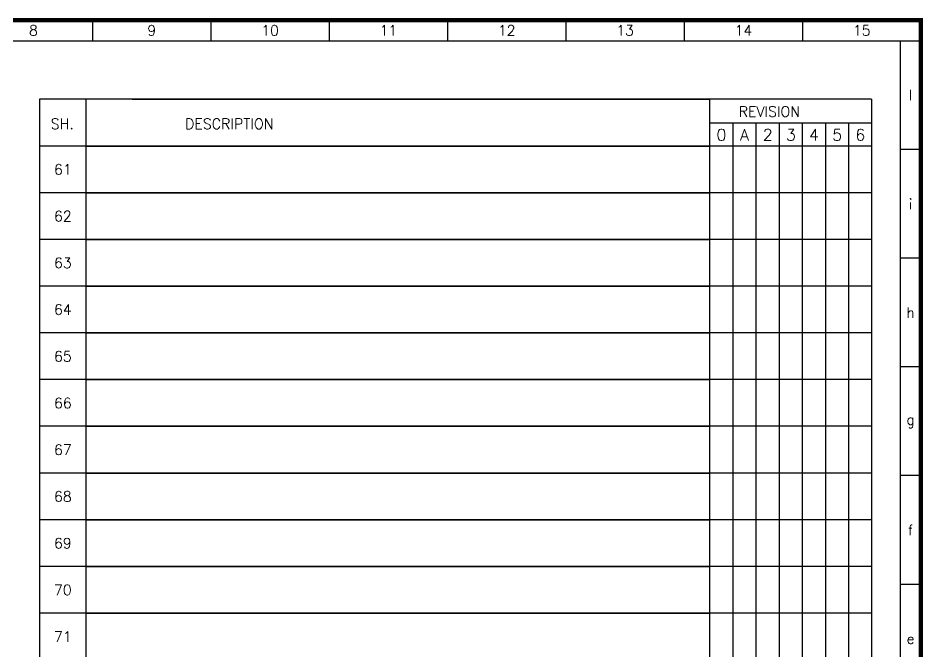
# Model space of a CAD drawing. Extents: x -4 to 378, y 0 to 264.
# Drawn here: x 185.5 to 377.8, y 128.8 to 263.6 of the extents above; entities that cross this region are included whole.
import ezdxf
from ezdxf.enums import TextEntityAlignment as Align

# ---------------------------------------------------------------- set-up
doc = ezdxf.new("R2010")
doc.units = 0
doc.header["$LTSCALE"] = 5
doc.header["$MEASUREMENT"] = 0
doc.linetypes.add('CONTINUA', pattern=[0])
doc.layers.get('0').update_dxf_attribs({"linetype": 'CONTINUA'})
doc.styles.add('DESCRIZ', font='SIMPLEX')
doc.styles.add('FOXS', font='FOXS')
doc.styles.add('ROMANS', font='ROMANS.shx')
doc.styles.add('SIMPLEX', font='simplex.shx')

# ---------------------------------------------------------------- blocks, each defined once
blk = doc.blocks.new('CART_OR')
at = {"const_width": 0.879}
blk.add_lwpolyline([(0, 263.13), (377.41, 263.13), (377.41, 0), (0, 0)], close=True, dxfattribs=at)
at = {"style": 'DESCRIZ'}
blk.add_attdef('PLOT_PAREMETERS', text='', height=1.76, rotation=90, dxfattribs=at).set_placement((-2.95, 50.73), align=Align.MIDDLE)
for tag, height, p in [('REV4', 1.76, (4.2, 25.57)), ('XX/XX/94', 1.76, (16.47, 25.57)), ('REV3', 1.76, (4.2, 21.43)), ('XX/XX/94', 1.76, (16.47, 21.43)), ('SCALE', 1.76, (339.86, 20.71)), ('FOGLIO', 1.76, (362.89, 20.76)), ('REV2', 1.76, (4.2, 17.28)), ('XX/XX/94', 1.76, (16.47, 17.28)), ('REV1', 1.76, (4.2, 13.14)), ('XX/XX/94', 1.76, (16.47, 13.14)), ('HEADER_LINE_3', 2.19, (228.5, 11.83)), ('REV0', 1.76, (4.2, 8.99)), ('XX/XX/94', 1.76, (16.47, 8.99)), ('HEADER_LINE_4', 2.19, (228.5, 7.59))]:
    blk.add_attdef(tag, text='', height=height, dxfattribs=at).set_placement(p, align=Align.MIDDLE)
for tag, p in [('DESCRIPTION', (27.33, 24.69)), ('DESCRIPTION', (27.33, 20.54)), ('DESCRIPTION', (27.33, 16.4)), ('DOCUMENT', (349.33, 15.81)), ('DESCRIPTION', (27.33, 12.25)), ('CUSTOMER_ORDER', (349.33, 11.08)), ('DESCRIPTION', (27.33, 8.11)), ('CUSTOMER_REF', (349.33, 6.34))]:
    blk.add_attdef(tag, p, '', height=1.76, dxfattribs=at)
at = {"style": 'FOXS', "width": 0.9}
for tag, p in [('DISEGNATO4', (129.98, 25.47)), ('CONTROLLATO4', (145.07, 25.47)), ('APPROVATO4', (160.16, 25.47)), ('DISEGNATO3', (129.98, 21.33)), ('CONTROLLATO3', (145.07, 21.33)), ('APPROVATO3', (160.16, 21.33)), ('DISEGNATO2', (129.98, 17.18)), ('CONTROLLATO2', (145.07, 17.18)), ('APPROVATO2', (160.16, 17.18)), ('DISEGNATO1', (129.98, 13.03)), ('CONTROLLATO1', (145.07, 13.03)), ('APPROVATO1', (160.16, 13.03)), ('DISEGNATO0', (129.98, 8.88)), ('CONTROLLATO0', (145.07, 8.88)), ('APPROVATO0', (160.16, 8.88))]:
    blk.add_attdef(tag, text='', height=2.19, dxfattribs=at).set_placement(p, align=Align.MIDDLE)
at = {"color": 1, "style": 'DESCRIZ'}
for tag, p in [('CONTRACTOR', (228.5, 24.4)), ('HEADER_LINE_1', (228.5, 20.7)), ('HEADER_LINE_2', (228.5, 17.01))]:
    blk.add_attdef(tag, text='', height=1.9, dxfattribs=at).set_placement(p, align=Align.MIDDLE)
at = {"style": 'DESCRIZ'}
blk.add_attdef('FILE_NAME', (-2.16, 3.38), '', height=1.76, rotation=90, dxfattribs=at)
blk = doc.blocks.new('IND_1-20')
at = {"color": 7, "style": 'SIMPLEX'}
for tag, p in [('SHEET_1_LINE1', (14.72, 135.22)), ('SHEET_1_LINE2', (14.72, 132.47)), ('SHEET_2_LINE1', (14.72, 128.46)), ('SHEET_2_LINE2', (14.72, 125.71)), ('SHEET_3_LINE1', (14.72, 121.7)), ('SHEET_3_LINE2', (14.72, 118.95)), ('SHEET_4_LINE1', (14.72, 114.94)), ('SHEET_4_LINE2', (14.72, 112.19)), ('SHEET_5_LINE1', (14.72, 108.18)), ('SHEET_5_LINE2', (14.72, 105.43)), ('SHEET_6_LINE1', (14.72, 101.42)), ('SHEET_6_LINE2', (14.72, 98.67)), ('SHEET_7_LINE1', (14.72, 94.66)), ('SHEET_7_LINE2', (14.72, 91.91)), ('SHEET_8_LINE1', (14.72, 87.9)), ('SHEET_8_LINE2', (14.72, 85.15)), ('SHEET_9_LINE1', (14.72, 81.14)), ('SHEET_9_LINE2', (14.72, 78.39)), ('SHEET_10_LINE1', (14.72, 74.38)), ('SHEET_10_LINE2', (14.72, 71.63)), ('SHEET_11_LINE1', (14.72, 67.62)), ('SHEET_11_LINE2', (14.72, 64.87)), ('SHEET_12_LINE1', (14.72, 60.86)), ('SHEET_12_LINE2', (14.72, 58.11)), ('SHEET_13_LINE1', (14.72, 54.1)), ('SHEET_13_LINE2', (14.72, 51.35)), ('SHEET_14_LINE1', (14.72, 47.34)), ('SHEET_14_LINE2', (14.72, 44.59)), ('SHEET_15_LINE1', (14.72, 40.58)), ('SHEET_15_LINE2', (14.72, 37.83)), ('SHEET_16_LINE1', (14.72, 33.82)), ('SHEET_16_LINE2', (14.72, 31.07)), ('SHEET_17_LINE1', (14.72, 27.06)), ('SHEET_17_LINE2', (14.72, 24.31)), ('SHEET_18_LINE1', (14.72, 20.3)), ('SHEET_18_LINE2', (14.72, 17.55)), ('SHEET_19_LINE1', (14.72, 13.54)), ('SHEET_19_LINE2', (14.72, 10.79)), ('SHEET_20_LINE1', (14.72, 6.78)), ('SHEET_19_LINE2', (14.72, 4.03))]:
    blk.add_attdef(tag, p, '', height=1.5, dxfattribs=at)
for tag, p in [('SHEET_1', (7.92, 134.64)), ('SHEET_2', (7.92, 127.88)), ('SHEET_3', (7.92, 121.12)), ('SHEET_4', (7.92, 114.36)), ('SHEET_5', (7.92, 107.6)), ('SHEET_6', (7.92, 100.84)), ('SHEET_7', (7.92, 94.08)), ('SHEET_8', (7.92, 87.32)), ('SHEET_9', (7.92, 80.56)), ('SHEET_10', (7.92, 73.8)), ('SHEET_11', (7.92, 67.04)), ('SHEET_12', (7.92, 60.28)), ('SHEET_13', (7.92, 53.52)), ('SHEET_14', (7.92, 46.76)), ('SHEET_15', (7.92, 40)), ('SHEET_16', (7.92, 33.24)), ('SHEET_17', (7.92, 26.48)), ('SHEET_18', (7.92, 19.72)), ('SHEET_19', (7.92, 12.96)), ('SHEET_20', (7.92, 6.2))]:
    blk.add_attdef(tag, text='', height=1.5, dxfattribs=at).set_placement(p, align=Align.MIDDLE)

msp = doc.modelspace()

# ---------------------------------------------------------------- linework, layer by layer
at = {"color": 7}
for p, q in [((201.28, 263.13), (201.28, 258.75)), ((226.44, 263.13), (226.44, 258.75)), ((251.6, 263.13), (251.6, 258.75)), ((276.76, 263.13), (276.76, 258.75)), ((301.92, 263.13), (301.92, 258.75)), ((327.08, 263.13), (327.08, 258.75)), ((352.25, 263.13), (352.25, 258.75)), ((0, 258.75), (377.41, 258.75)), ((373.03, 258.75), (373.03, 27.54)), ((377.41, 235.63), (373.03, 235.63)), ((377.41, 212.51), (373.03, 212.51)), ((377.41, 189.39), (373.03, 189.39)), ((377.41, 166.27), (373.03, 166.27)), ((377.41, 143.14), (373.03, 143.14))]:
    msp.add_line(p, q, dxfattribs=at)
at = {"color": 1}
for p, q in [((332.49, 246.29), (190.03, 246.29)), ((190.03, 246.29), (190.03, 37.65)), ((190.03, 246.29), (190.03, 246.29)), ((199.88, 246.29), (199.88, 37.65)), ((209.73, 246.29), (332.49, 246.29)), ((332.49, 246.29), (332.49, 37.65)), ((366.95, 246.29), (332.49, 246.29)), ((366.95, 246.29), (366.95, 236.36)), ((332.49, 241.32), (337.41, 241.32)), ((337.41, 241.32), (337.41, 236.36)), ((337.41, 241.32), (342.33, 241.32)), ((342.33, 241.32), (342.33, 236.36)), ((342.33, 241.32), (347.26, 241.32)), ((347.26, 241.32), (347.26, 236.36)), ((347.26, 241.32), (352.18, 241.32)), ((352.18, 241.32), (366.95, 241.32)), ((352.18, 241.32), (352.18, 236.36)), ((357.1, 241.32), (357.1, 236.36)), ((362.03, 241.32), (362.03, 236.36)), ((332.49, 236.36), (190.03, 236.36)), ((190.03, 236.36), (190.03, 236.36)), ((190.03, 236.36), (190.03, 236.36)), ((332.49, 236.36), (199.88, 236.36)), ((199.88, 236.36), (332.49, 236.36)), ((337.41, 236.36), (332.49, 236.36)), ((337.41, 236.36), (337.41, 37.65)), ((342.33, 236.36), (337.41, 236.36)), ((342.33, 236.36), (342.33, 37.65)), ((347.26, 236.36), (342.33, 236.36)), ((347.26, 236.36), (347.26, 37.65)), ((352.18, 236.36), (347.26, 236.36)), ((352.18, 236.36), (352.18, 37.65)), ((366.95, 236.36), (352.18, 236.36)), ((357.1, 236.36), (357.1, 37.65)), ((362.03, 236.36), (362.03, 37.65)), ((366.95, 236.36), (366.95, 37.65)), ((366.95, 226.42), (190.03, 226.42)), ((332.49, 226.42), (199.88, 226.42)), ((199.88, 226.42), (332.49, 226.42)), ((332.49, 226.42), (199.88, 226.42)), ((366.95, 216.49), (190.03, 216.49)), ((332.49, 216.49), (199.88, 216.49)), ((199.88, 216.49), (332.49, 216.49)), ((332.49, 216.49), (199.88, 216.49)), ((366.95, 206.55), (190.03, 206.55)), ((332.49, 206.55), (199.88, 206.55)), ((199.88, 206.55), (332.49, 206.55)), ((332.49, 206.55), (199.88, 206.55)), ((366.95, 196.62), (190.03, 196.62)), ((332.49, 196.62), (199.88, 196.62)), ((199.88, 196.62), (332.49, 196.62)), ((332.49, 196.62), (199.88, 196.62)), ((366.95, 186.68), (190.03, 186.68)), ((332.49, 186.68), (199.88, 186.68)), ((199.88, 186.68), (332.49, 186.68)), ((332.49, 186.68), (199.88, 186.68)), ((366.95, 176.75), (190.03, 176.75)), ((332.49, 176.75), (199.88, 176.75)), ((199.88, 176.75), (332.49, 176.75)), ((332.49, 176.75), (199.88, 176.75)), ((366.95, 166.81), (190.03, 166.81)), ((332.49, 166.81), (199.88, 166.81)), ((199.88, 166.81), (332.49, 166.81)), ((332.49, 166.81), (199.88, 166.81)), ((366.95, 156.87), (190.03, 156.87)), ((332.49, 156.87), (199.88, 156.87)), ((199.88, 156.87), (332.49, 156.87)), ((332.49, 156.87), (199.88, 156.87)), ((366.95, 146.94), (190.03, 146.94)), ((332.49, 146.94), (199.88, 146.94)), ((199.88, 146.94), (332.49, 146.94)), ((332.49, 146.94), (199.88, 146.94)), ((366.95, 137), (190.03, 137)), ((332.49, 137), (199.88, 137)), ((199.88, 137), (332.49, 137)), ((332.49, 137), (199.88, 137))]:
    msp.add_line(p, q, dxfattribs=at)

# ---------------------------------------------------------------- block references
at = {"color": 7}
msp.add_blockref('CART_OR', (0, 0), dxfattribs=at)
at = {"color": 7, "xscale": 1.4697, "yscale": 1.4697, "zscale": 1.4697}
msp.add_blockref('IND_1-20', (183.33, 33.5), dxfattribs=at).add_auto_attribs({'SHEET_1': '61', 'SHEET_2': '62', 'SHEET_3': '63', 'SHEET_4': '64', 'SHEET_5': '65', 'SHEET_6': '66', 'SHEET_7': '67', 'SHEET_8': '68', 'SHEET_9': '69', 'SHEET_10': '70', 'SHEET_11': '71', 'SHEET_12': '72', 'SHEET_13': '73', 'SHEET_14': '74', 'SHEET_15': '75', 'SHEET_16': '76', 'SHEET_17': '77', 'SHEET_18': '78', 'SHEET_19': '79', 'SHEET_20': '80'})

# ---------------------------------------------------------------- texts
at = {"color": 7, "style": 'SIMPLEX'}
for s, height, p in [('8', 2.19, (188.7, 260.94)), ('9', 2.19, (213.86, 260.94)), ('10', 2.189, (239.02, 260.94)), ('11', 2.189, (264.18, 260.94)), ('12', 2.189, (289.34, 260.94)), ('13', 2.189, (314.5, 260.94)), ('14', 2.189, (339.67, 260.94)), ('15', 2.189, (364.83, 260.94)), ('l', 2.19, (375.22, 247.19)), ('i', 2.19, (375.22, 224.07)), ('h', 2.19, (375.22, 200.95)), ('g', 2.19, (375.22, 177.83)), ('f', 2.19, (375.22, 154.7)), ('e', 2.19, (375.22, 131.58))]:
    msp.add_text(s, height=height, dxfattribs=at).set_placement(p, align=Align.MIDDLE)
at = {"color": 1, "linetype": 'CONTINUOUS', "style": 'ROMANS'}
for s, height, p in [('REVISION', 2.205, (345.2, 242.59)), ('SH.', 2.205, (194.84, 239.98)), ('DESCRIPTION', 2.2045, (230.36, 239.98)), ('0', 2.46, (335, 237.51)), ('A', 2.46, (339.92, 237.51)), ('2', 2.46, (344.85, 237.51)), ('3', 2.46, (349.77, 237.51)), ('4', 2.46, (354.69, 237.51)), ('5', 2.46, (359.62, 237.51)), ('6', 2.46, (364.54, 237.51))]:
    msp.add_text(s, height=height, dxfattribs=at).set_placement(p, align=Align.CENTER)

doc.saveas('drawing.dxf')
